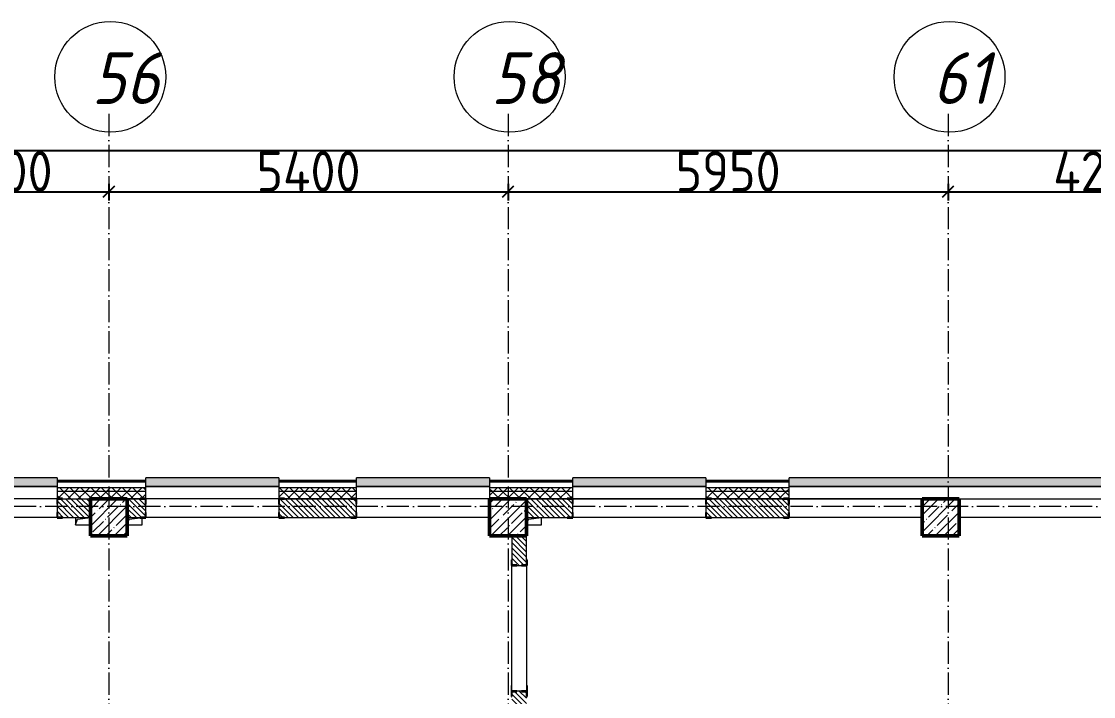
# Model space of a CAD drawing. Header units: millimetres. Extents: x -12989 to 629078, y -109036 to 555275.
# Drawn here: x 600078 to 614578, y -7510 to 1630 of the extents above; entities that cross this region are included whole.
import ezdxf

# ---------------------------------------------------------------- set-up
doc = ezdxf.new("R2010")
doc.units = ezdxf.units.MM
doc.linetypes.add('50_200_ШТРИХ_1Т_ш5_п1_п1_', pattern=[700, 500, -100, 0, -100])
for name, color, linetype, lineweight in [('A-____-____-DIMS', 7, 'Continuous', 9), ('A-GENM-____-MCUT', 7, 'Continuous', 25), ('A-GENM-____-OTLN', 7, 'Continuous', 9), ('A-GENM-____-OTLN-1', 7, 'Continuous', 25), ('A-GLAZ-____-OTLN', 7, 'Continuous', 9), ('A-WALL-____-MCUT', 7, 'Continuous', 13), ('A-WALL-____-MCUT-1', 7, 'Continuous', 9), ('A-WALL-____-OTLN', 7, 'Continuous', 9), ('A-WALL-____-PATT-1', 7, 'Continuous', 9), ('A-WALL-FNSH-MCUT-1', 7, 'Continuous', 9), ('I-WALL-____-OTLN', 7, 'Continuous', 9), ('S-COLS-____-MCUT', 7, 'Continuous', 50), ('S-COLS-____-OTLN', 7, 'Continuous', 9), ('S-GRID-____-IDEN', 7, 'Continuous', 9), ('S-GRID-____-OTLN-1', 7, '50_200_ШТРИХ_1Т_ш5_п1_п1_', 9)]:
    doc.layers.add(name, color=color, linetype=linetype, lineweight=lineweight)
doc.layers.add('A-GLAZ-____-OTLN-1', color=7, linetype='Continuous', lineweight=9, true_color=0xc0c0c0)
doc.styles.add('ISOCPEUR_I_9', font='isocpeui.ttf', dxfattribs={"width": 0.9, "height": 250})
doc.styles.add('СПДС', font='isocpeur.ttf', dxfattribs={"width": 0.9})
doc.dimstyles.new('ISO-2_5_0_9К_БОЛЬШОЙ_ОСИ', dxfattribs={"dimscale": 304.8, "dimtxt": 248.995294, "dimasz": 0.492126, "dimexe": 0.393701, "dimexo": 0, "dimgap": 0, "dimtad": 1, "dimdec": 0, "dimzin": 0, "dimdsep": 46, "dimtxsty": 'ISOCPEUR_I_9', "dimblk1": 'OBLIQUE', "dimblk2": 'OBLIQUE', "dimsah": 1, "dimcen": 0.09, "dimdle": 0.393701, "dimazin": 0, "dimtfac": 1, "dimtdec": 4, "dimtix": 1, "dimtmove": 0, "dimatfit": 3, "dimfxl": 1, "dimtvp": 1, "dimtolj": 1, "dimtzin": 0, "dimarcsym": 2})
doc.dimstyles.new('ISO-2_5_0_9К_БОЛЬШОЙ_ОСИ_2', dxfattribs={"dimscale": 304.8, "dimtxt": 248.995294, "dimasz": 0.492126, "dimexe": 0.393701, "dimexo": 0, "dimgap": 0, "dimtad": 1, "dimdec": 0, "dimzin": 0, "dimdsep": 46, "dimtxsty": 'ISOCPEUR_I_9', "dimblk1": 'OBLIQUE', "dimblk2": 'OBLIQUE', "dimsah": 1, "dimcen": 0.09, "dimdle": 0.393701, "dimazin": 0, "dimtfac": 1, "dimtdec": 4, "dimtix": 1, "dimtmove": 2, "dimatfit": 3, "dimfxl": 1, "dimtvp": 1, "dimtolj": 1, "dimtzin": 0, "dimarcsym": 2})
pattern_1 = [(45, (523510.01, -90515.61), (-70.71068, 70.71068), []), (135, (523510.01, -90515.61), (-70.71068, -70.71068), [])]
pattern_2 = [(135, (523510.01, -90515.614), (-35.35534, -35.35534), [])]

# ---------------------------------------------------------------- blocks, each defined once
blk = doc.blocks.new('BSC_Колонна _Прямоугольная - 500х500-V40-АР1_План отверстий 3 этажа в осях 1-64_Ю-ЯЯ')
at = {"layer": 'S-COLS-____-OTLN'}
h = blk.add_hatch(dxfattribs=at)
h.set_pattern_fill('FP_48', color=256, style=0, pattern_type=2)
h.set_pattern_definition([(45, (-89000, -85431.04), (-114.04925, 114.04925), []), (45, (-88885.95, -85431.04), (-114.04925, 114.04925), [201.613, -40.323, 3.353, -36.97])])
h.paths.add_polyline_path([(-250, -250), (250, -250), (250, 250), (-250, 250)], flags=0)
at = {"layer": 'S-COLS-____-MCUT'}
for p, q in [((250, 250), (-250, 250)), ((-250, 250), (-250, -250)), ((250, -250), (250, 250)), ((-250, -250), (250, -250))]:
    blk.add_line(p, q, dxfattribs=at)
blk = doc.blocks.new('BSC_Колонна _Прямоугольная - 500х500-V41-АР1_План отверстий 3 этажа в осях 1-64_Ю-ЯЯ')
at = {"layer": 'S-COLS-____-OTLN'}
h = blk.add_hatch(dxfattribs=at)
h.set_pattern_fill('FP_49', color=256, style=0, pattern_type=2)
h.set_pattern_definition([(45, (-83150, -85431.04), (-114.04925, 114.04925), []), (45, (-83035.95, -85431.04), (-114.04925, 114.04925), [201.613, -40.323, 3.353, -36.97])])
h.paths.add_polyline_path([(-250, -250), (250, -250), (250, 250), (-250, 250)], flags=0)
at = {"layer": 'S-COLS-____-MCUT'}
for p, q in [((250, 250), (-250, 250)), ((-250, 250), (-250, -250)), ((250, -250), (250, 250)), ((-250, -250), (250, -250))]:
    blk.add_line(p, q, dxfattribs=at)
blk = doc.blocks.new('BSC_Колонна _Прямоугольная - 500х500-V43-АР1_План отверстий 3 этажа в осях 1-64_Ю-ЯЯ')
at = {"layer": 'S-COLS-____-OTLN'}
h = blk.add_hatch(dxfattribs=at)
h.set_pattern_fill('FP_51', color=256, style=0, pattern_type=2)
h.set_pattern_definition([(45, (-77750, -85431.04), (-114.04925, 114.04925), []), (45, (-77635.95, -85431.04), (-114.04925, 114.04925), [201.613, -40.323, 3.353, -36.97])])
h.paths.add_polyline_path([(-250, -250), (250, -250), (250, 250), (-250, 250)], flags=0)
at = {"layer": 'S-COLS-____-MCUT'}
for p, q in [((250, 250), (-250, 250)), ((-250, 250), (-250, -250)), ((250, -250), (250, 250)), ((-250, -250), (250, -250))]:
    blk.add_line(p, q, dxfattribs=at)
blk = doc.blocks.new('Фахверк_СКБ_Уголок - 250_2700-27497298-АР1_План отверстий 3 этажа в осях 1-64_Ю-ЯЯ')
at = {"layer": 'A-GENM-____-MCUT'}
for p, q in [((200, 181), (125, 181)), ((125, 181), (125, 106)), ((131, 106), (131, 175)), ((131, 175), (200, 175)), ((200, 175), (200, 181)), ((125, 106), (131, 106)), ((131, -6), (125, -6)), ((125, -6), (125, -81)), ((125, -81), (200, -81)), ((131, -75), (131, -6)), ((200, -75), (131, -75)), ((200, -81), (200, -75))]:
    blk.add_line(p, q, dxfattribs=at)
blk = doc.blocks.new('154_Стойка_СКБ_Уголок - СМ-2480_200-28346303-АР1_План отверстий 3 этажа в осях 1-64_Ю-ЯЯ')
at = {"layer": 'A-GENM-____-MCUT'}
for p, q in [((125, 156), (125, 81)), ((200, 156), (125, 156)), ((131, 81), (131, 150)), ((131, 150), (200, 150)), ((200, 150), (200, 156)), ((125, 81), (131, 81)), ((131, 19), (125, 19)), ((125, 19), (125, -56)), ((131, -50), (131, 19)), ((125, -56), (200, -56)), ((200, -50), (131, -50)), ((200, -56), (200, -50))]:
    blk.add_line(p, q, dxfattribs=at)
blk = doc.blocks.new('Стойка_Влож_Полоса боковая - Полоса-V164-АР1_План отверстий 3 этажа в осях 1-64_Ю-ЯЯ')
at = {"layer": 'A-GENM-____-OTLN'}
for p, q in [((-5, 60), (0, 60)), ((-5, -60), (-5, 60)), ((0, 31), (0, -31)), ((0, -60), (-5, -60))]:
    blk.add_line(p, q, dxfattribs=at)
blk = doc.blocks.new('Стойка_Влож_Уголок_Опорный - Уголок-28213941-АР1_План отверстий 3 этажа в осях 1-64_Ю-ЯЯ')
at = {"layer": 'A-GENM-____-OTLN'}
for p, q in [((-212, -6), (-212, 0)), ((0, 0), (0, -6)), ((-212, -75), (-212, -6)), ((-212, -6), (-206, -6)), ((-212, -75), (-206, -75)), ((-6, -6), (0, -6)), ((-6, -75), (0, -75)), ((0, -6), (0, -75))]:
    blk.add_line(p, q, dxfattribs=at)
blk = doc.blocks.new('Фахверк_СКБ_Уголок - 200_3960-28268576-АР1_План отверстий 3 этажа в осях 1-64_Ю-ЯЯ')
at = {"layer": 'A-GENM-____-MCUT'}
for p, q in [((200, 156), (125, 156)), ((125, 156), (125, 81)), ((131, 81), (131, 150)), ((131, 150), (200, 150)), ((200, 150), (200, 156)), ((125, 81), (131, 81)), ((131, 19), (125, 19)), ((125, 19), (125, -56)), ((131, -50), (131, 19)), ((125, -56), (200, -56)), ((200, -50), (131, -50)), ((200, -56), (200, -50))]:
    blk.add_line(p, q, dxfattribs=at)
blk = doc.blocks.new('AR_Отверстие прямоугольное _в плите_ - AR_Отверстие прямоугольное _в плите_-30510712-АР1_План отверстий 3 этажа в осях 1-64_Ю-ЯЯ')
at = {"layer": 'A-GENM-____-OTLN'}
for p, q in [((-100, 50), (-100, -50)), ((-100, -50), (-75, 25)), ((-75, 25), (100, 50)), ((-100, -50), (100, -50))]:
    blk.add_line(p, q, dxfattribs=at)
blk = doc.blocks.new('AR_Отверстие прямоугольное _в плите_ - AR_Отверстие прямоугольное _в плите_-V175-АР1_План отверстий 3 этажа в осях 1-64_Ю-ЯЯ')
at = {"layer": 'A-GENM-____-OTLN'}
for p, q in [((-100, -50), (-75, 25)), ((-75, 25), (100, 50)), ((100, -50), (100, 50)), ((-100, -50), (100, -50))]:
    blk.add_line(p, q, dxfattribs=at)
blk = doc.blocks.new('AR_Отверстие прямоугольное _в плите_ - AR_Отверстие прямоугольное _в плите_-V181-АР1_План отверстий 3 этажа в осях 1-64_Ю-ЯЯ')
at = {"layer": 'A-GENM-____-OTLN'}
for p, q in [((-100, -50), (-75, 25)), ((-75, 25), (75, 46)), ((100, -50), (100, 44)), ((-100, -50), (100, -50))]:
    blk.add_line(p, q, dxfattribs=at)
blk = doc.blocks.new('Отлив_СКБ - Отлив витража_120_НВФ-31885689-АР1_План отверстий 3 этажа в осях 1-64_Ю-ЯЯ')
at = {"layer": 'A-GLAZ-____-OTLN-1'}
for points in [[(1800, 2), (1800, 120), (0, 120), (0, 2), (737, 2)], [(1800, 0), (1800, 2), (0, 2), (0, 0), (737, 0)]]:
    blk.add_hatch(color=256, dxfattribs=at).paths.add_polyline_path(points, flags=0)
at = {"layer": 'A-GLAZ-____-OTLN'}
for p, q in [((0, 83), (0, 120)), ((1800, 120), (0, 120)), ((0, 2), (1800, 2)), ((1800, 120), (1800, 83)), ((1800, 0), (0, 0))]:
    blk.add_line(p, q, dxfattribs=at)
blk = doc.blocks.new('Отлив_СКБ - Отлив витража_120_НВФ-31886035-АР1_План отверстий 3 этажа в осях 1-64_Ю-ЯЯ')
at = {"layer": 'A-GLAZ-____-OTLN-1'}
for points in [[(4800, 2), (4800, 120), (0, 120), (0, 2), (1409, 2)], [(4800, 0), (4800, 2), (0, 2), (0, 0), (1409, 0)]]:
    blk.add_hatch(color=256, dxfattribs=at).paths.add_polyline_path(points, flags=0)
at = {"layer": 'A-GLAZ-____-OTLN'}
for p, q in [((0, 83), (0, 120)), ((4800, 120), (0, 120)), ((0, 2), (4800, 2)), ((4800, 120), (4800, 83)), ((4800, 0), (0, 0))]:
    blk.add_line(p, q, dxfattribs=at)
blk = doc.blocks.new('Ось сетки - Круг_Ø6_00__ISO-2_5_0_9K_-25732049-АР1_План отверстий 3 этажа в осях 1-64_Ю-ЯЯ')
at = {"layer": 'S-GRID-____-IDEN'}
blk.add_circle((0, 0), 3, dxfattribs=at)
blk = doc.blocks.new('_Oblique')
at = {"color": 0, "linetype": 'ByBlock', "lineweight": -2}
blk.add_line((-0.5, -0.5), (0.5, 0.5), dxfattribs=at)
blk = doc.blocks.new('*D2867')
at = {"layer": 'A-____-____-DIMS', "color": 0, "lineweight": -2, "transparency": 16777216}
for p, q in [((358621, 3083), (358621, 2857)), ((361521, 3083), (361521, 2857)), ((358501, 2977), (361641, 2977))]:
    blk.add_line(p, q, dxfattribs=at)
at = {"layer": 'Defpoints', "color": 0, "transparency": 16777216}
for p in [(358621, 3083), (361521, 3083), (361521, 2977)]:
    blk.add_point(p, dxfattribs=at)
at = {"layer": 'A-____-____-DIMS', "color": 0, "lineweight": -2, "transparency": 16777216, "xscale": 150, "yscale": 150, "zscale": 150, "rotation": 180}
blk.add_blockref('_Oblique', (358621, 2977), dxfattribs=at)
at = {"layer": 'A-____-____-DIMS', "color": 0, "lineweight": -2, "transparency": 16777216, "xscale": 150, "yscale": 150, "zscale": 150}
blk.add_blockref('_Oblique', (361521, 2977), dxfattribs=at)
at = {"layer": 'A-____-____-DIMS', "color": 0, "transparency": 16777216, "insert": (360071, 3251), "char_height": 548.6, "attachment_point": 5, "style": 'СПДС'}
blk.add_mtext('\\A1;2900', dxfattribs=at)
blk = doc.blocks.new('*D2868')
at = {"layer": 'A-____-____-DIMS', "color": 0, "lineweight": -2, "transparency": 16777216}
for p, q in [((361521, 3083), (361521, 2857)), ((366921, 3083), (366921, 2857)), ((361401, 2977), (367041, 2977))]:
    blk.add_line(p, q, dxfattribs=at)
at = {"layer": 'Defpoints', "color": 0, "transparency": 16777216}
for p in [(361521, 3083), (366921, 3083), (366921, 2977)]:
    blk.add_point(p, dxfattribs=at)
at = {"layer": 'A-____-____-DIMS', "color": 0, "lineweight": -2, "transparency": 16777216, "xscale": 150, "yscale": 150, "zscale": 150, "rotation": 180}
blk.add_blockref('_Oblique', (361521, 2977), dxfattribs=at)
at = {"layer": 'A-____-____-DIMS', "color": 0, "lineweight": -2, "transparency": 16777216, "xscale": 150, "yscale": 150, "zscale": 150}
blk.add_blockref('_Oblique', (366921, 2977), dxfattribs=at)
at = {"layer": 'A-____-____-DIMS', "color": 0, "transparency": 16777216, "insert": (364221, 3251), "char_height": 548.6, "attachment_point": 5, "style": 'СПДС'}
blk.add_mtext('\\A1;5400', dxfattribs=at)
blk = doc.blocks.new('*D2869')
at = {"layer": 'A-____-____-DIMS', "color": 0, "lineweight": -2, "transparency": 16777216}
for p, q in [((366921, 3083), (366921, 2857)), ((372871, 3083), (372871, 2857)), ((366801, 2977), (372991, 2977))]:
    blk.add_line(p, q, dxfattribs=at)
at = {"layer": 'Defpoints', "color": 0, "transparency": 16777216}
for p in [(366921, 3083), (372871, 3083), (372871, 2977)]:
    blk.add_point(p, dxfattribs=at)
at = {"layer": 'A-____-____-DIMS', "color": 0, "lineweight": -2, "transparency": 16777216, "xscale": 150, "yscale": 150, "zscale": 150, "rotation": 180}
blk.add_blockref('_Oblique', (366921, 2977), dxfattribs=at)
at = {"layer": 'A-____-____-DIMS', "color": 0, "lineweight": -2, "transparency": 16777216, "xscale": 150, "yscale": 150, "zscale": 150}
blk.add_blockref('_Oblique', (372871, 2977), dxfattribs=at)
at = {"layer": 'A-____-____-DIMS', "color": 0, "transparency": 16777216, "insert": (369896, 3251), "char_height": 548.6, "attachment_point": 5, "style": 'СПДС'}
blk.add_mtext('\\A1;5950', dxfattribs=at)
blk = doc.blocks.new('*D2870')
at = {"layer": 'A-____-____-DIMS', "color": 0, "lineweight": -2, "transparency": 16777216}
for p, q in [((372871, 3083), (372871, 2857)), ((377121, 3083), (377121, 2857)), ((372751, 2977), (377241, 2977))]:
    blk.add_line(p, q, dxfattribs=at)
at = {"layer": 'Defpoints', "color": 0, "transparency": 16777216}
for p in [(372871, 3083), (377121, 3083), (377121, 2977)]:
    blk.add_point(p, dxfattribs=at)
at = {"layer": 'A-____-____-DIMS', "color": 0, "lineweight": -2, "transparency": 16777216, "xscale": 150, "yscale": 150, "zscale": 150, "rotation": 180}
blk.add_blockref('_Oblique', (372871, 2977), dxfattribs=at)
at = {"layer": 'A-____-____-DIMS', "color": 0, "lineweight": -2, "transparency": 16777216, "xscale": 150, "yscale": 150, "zscale": 150}
blk.add_blockref('_Oblique', (377121, 2977), dxfattribs=at)
at = {"layer": 'A-____-____-DIMS', "color": 0, "transparency": 16777216, "insert": (374996, 3251), "char_height": 548.6, "attachment_point": 5, "style": 'СПДС'}
blk.add_mtext('\\A1;4250', dxfattribs=at)
blk = doc.blocks.new('*D2873')
at = {"layer": 'A-____-____-DIMS', "color": 0, "lineweight": -2, "transparency": 16777216}
for p, q in [((281421, 3635), (281421, 3409)), ((384921, 3635), (384921, 3409)), ((281301, 3529), (332155, 3529)), ((385041, 3529), (334032, 3529))]:
    blk.add_line(p, q, dxfattribs=at)
at = {"layer": 'Defpoints', "color": 0, "transparency": 16777216}
for p in [(281421, 3635), (384921, 3635), (384921, 3529)]:
    blk.add_point(p, dxfattribs=at)
at = {"layer": 'A-____-____-DIMS', "color": 0, "lineweight": -2, "transparency": 16777216, "xscale": 150, "yscale": 150, "zscale": 150, "rotation": 180}
blk.add_blockref('_Oblique', (281421, 3529), dxfattribs=at)
at = {"layer": 'A-____-____-DIMS', "color": 0, "lineweight": -2, "transparency": 16777216, "xscale": 150, "yscale": 150, "zscale": 150}
blk.add_blockref('_Oblique', (384921, 3529), dxfattribs=at)
at = {"layer": 'A-____-____-DIMS', "color": 0, "transparency": 16777216, "insert": (332155, 4055), "char_height": 548.6, "attachment_point": 1, "line_spacing_factor": 1.149209, "style": 'СПДС'}
blk.add_mtext('\\A1;103500', dxfattribs=at)
blk = doc.blocks.new('3эт')
at = {"layer": 'S-GRID-____-OTLN-1', "color": 251, "ltscale": 0.6, "true_color": 0x636466}
for p, q in [((361520.7, 4029.4), (361520.7, -46882.4)), ((366920.7, 4029.4), (366920.7, -46882.4)), ((372870.7, 4029.4), (372870.7, -46882.4)), ((387845.1, -1282.4), (279101.9, -1282.4))]:
    blk.add_line(p, q, dxfattribs=at)
at = {"layer": 'S-GRID-____-IDEN', "xscale": 250, "yscale": 250, "zscale": 99.99999999999993, "rotation": 180}
for p in [(361540.6, 4531.9), (366940.6, 4531.9), (372890.6, 4531.9)]:
    blk.add_blockref('Ось сетки - Круг_Ø6_00__ISO-2_5_0_9K_-25732049-АР1_План отверстий 3 этажа в осях 1-64_Ю-ЯЯ', p, dxfattribs=at)
at = {"layer": 'S-GRID-____-IDEN', "char_height": 700, "attachment_point": 1, "style": 'ISOCPEUR_I_9'}
for s, insert, width in [('56', (361289.1, 4864.3), 404.05), ('58', (366689.1, 4864.3), 404.05), ('61', (372663, 4864.3), 346.329)]:
    blk.add_mtext(s, dxfattribs=dict(at, insert=insert, width=width))
at = {"layer": 'A-____-____-DIMS'}
dim = blk.add_linear_dim(base=(384920.7, 3529.2), p1=(281420.7, 3635.3), p2=(384920.7, 3635.3), dimstyle='ISO-2_5_0_9К_БОЛЬШОЙ_ОСИ_2', override={"dimtxt": 1.8, "dimpost": '<>', "dimtxsty": 'СПДС', "dimfxl": 103500}, dxfattribs=at)
dim.commit()
dim.dimension.update_dxf_attribs({"geometry": '*D2873', "text_midpoint": (333093.6, 3689.2), "dimtype": 160})
for base, p1, p2, override, picture, middle in [((361520.7, 2977), (358620.7, 3083.1), (361520.7, 3083.1), {"dimtxt": 1.8, "dimpost": '<>', "dimtxsty": 'СПДС', "dimfxl": 2900}, '*D2867', (360070.7, 3251.3)), ((366920.7, 2977), (361520.7, 3083.1), (366920.7, 3083.1), {"dimtxt": 1.8, "dimpost": '<>', "dimtxsty": 'СПДС', "dimfxl": 5400}, '*D2868', (364220.7, 3251.3)), ((372870.7, 2977), (366920.7, 3083.1), (372870.7, 3083.1), {"dimtxt": 1.8, "dimpost": '<>', "dimtxsty": 'СПДС', "dimfxl": 5950}, '*D2869', (369895.7, 3251.3)), ((377120.7, 2977), (372870.7, 3083.1), (377120.7, 3083.1), {"dimtxt": 1.8, "dimpost": '<>', "dimtxsty": 'СПДС', "dimfxl": 4250}, '*D2870', (374995.7, 3251.3))]:
    dim = blk.add_linear_dim(base=base, p1=p1, p2=p2, dimstyle='ISO-2_5_0_9К_БОЛЬШОЙ_ОСИ', override=override, dxfattribs=at)
    dim.commit()
    dim.dimension.update_dxf_attribs({"geometry": picture, "text_midpoint": middle})

msp = doc.modelspace()

# ---------------------------------------------------------------- hatches: boundary and pattern name
at = {"layer": 'A-WALL-____-PATT-1'}
h = msp.add_hatch(dxfattribs=at)
h.set_pattern_fill('FP_6', color=256, style=0, pattern_type=2)
h.set_pattern_definition([(45, (523510.01, -90515.61), (-85.53659, 85.53659), []), (45, (523567.03, -90515.61), (-85.53659, 85.53659), [])])
h.paths.add_polyline_path([(609335.0077, -4604.5723), (610460.0077, -4604.5723), (610460.0077, -4584.5723), (609335.0077, -4584.5723)], flags=0)
h.paths.add_polyline_path([(603915.6068, -4604.5723), (604610.0077, -4604.5723), (604610.0077, -4584.5723), (603560.0077, -4584.5723), (603560.0077, -4604.5723)], flags=0)
h.paths.add_polyline_path([(606566.8032, -4604.5723), (607535.0077, -4604.5723), (607535.0077, -4584.5723), (606410.0077, -4584.5723), (606410.0077, -4604.5723)], flags=0)
h.paths.add_polyline_path([(600560.0077, -4604.5723), (601760.0077, -4604.5723), (601760.0077, -4584.5723), (600560.0077, -4584.5723)], flags=0)
h.paths.add_polyline_path([(598245.0077, -4604.5723), (598760.0077, -4604.5723), (598760.0077, -4584.5723), (598245.0077, -4584.5723)], flags=0)
h = msp.add_hatch(dxfattribs=at)
h.set_pattern_fill('FP_4', color=256, style=0, pattern_type=2)
h.set_pattern_definition(pattern_1)
h.paths.add_polyline_path([(624990.0077, -4734.5723), (624990.0077, -4684.5723), (618010.0077, -4684.5723), (618010.0077, -4734.5723), (622473.9818, -4734.5723)], flags=0)
h.paths.add_polyline_path([(617010.0077, -4734.5723), (617010.0077, -4684.5723), (615260.0077, -4684.5723), (615260.0077, -4734.5723), (615404.1247, -4734.5723)], flags=0)
h.paths.add_polyline_path([(609335.0077, -4734.5723), (610460.0077, -4734.5723), (610460.0077, -4684.5723), (609335.0077, -4684.5723)], flags=0)
h.paths.add_polyline_path([(607535.0077, -4734.5723), (607535.0077, -4684.5723), (606410.0077, -4684.5723), (606410.0077, -4734.5723), (607450.5354, -4734.5723)], flags=0)
h.paths.add_polyline_path([(603915.6068, -4734.5723), (604610.0077, -4734.5723), (604610.0077, -4684.5723), (603560.0077, -4684.5723), (603560.0077, -4734.5723)], flags=0)
h.paths.add_polyline_path([(600560.0077, -4734.5723), (601760.0077, -4734.5723), (601760.0077, -4684.5723), (600560.0077, -4684.5723)], flags=0)
h.paths.add_polyline_path([(598760.0077, -4734.5723), (598760.0077, -4684.5723), (595210.0077, -4684.5723), (595210.0077, -4734.5723), (597729.4818, -4734.5723)], flags=0)
h.paths.add_polyline_path([(593410.0077, -4734.5723), (593410.0077, -4684.5723), (592210.0077, -4684.5723), (592210.0077, -4734.5723)], flags=0)
h.paths.add_polyline_path([(587410.0077, -4734.5723), (587410.0077, -4684.5723), (586160.0077, -4684.5723), (586160.0077, -4734.5723), (587124.6961, -4734.5723)], flags=0)
h.paths.add_polyline_path([(589210.0077, -4734.5723), (590410.0077, -4734.5723), (590410.0077, -4684.5723), (589210.0077, -4684.5723)], flags=0)
h.paths.add_polyline_path([(581360.0077, -4734.5723), (581360.0077, -4684.5723), (580160.0077, -4684.5723), (580160.0077, -4734.5723)], flags=0)
h.paths.add_polyline_path([(584360.0077, -4734.5723), (584360.0077, -4684.5723), (583160.0077, -4684.5723), (583160.0077, -4734.5723), (583589.7675, -4734.5723)], flags=0)
h.paths.add_polyline_path([(578360.0077, -4734.5723), (578360.0077, -4684.5723), (577160.0077, -4684.5723), (577160.0077, -4734.5723)], flags=0)
h.paths.add_polyline_path([(575360.0077, -4734.5723), (575360.0077, -4684.5723), (573560.0077, -4684.5723), (573560.0077, -4734.5723)], flags=0)
h = msp.add_hatch(dxfattribs=at)
h.set_pattern_fill('FP_4', color=256, style=0, pattern_type=2)
h.set_pattern_definition(pattern_1)
h.paths.add_polyline_path([(624910.0077, -4834.5723), (624990.0077, -4834.5723), (624990.0077, -4734.5723), (618010.0077, -4734.5723), (618010.0077, -4834.5723), (624860.0077, -4834.5723)], flags=0)
h.paths.add_polyline_path([(617010.0077, -4834.5723), (617010.0077, -4734.5723), (615260.0077, -4734.5723), (615260.0077, -4828.5723), (615335.0077, -4828.5723), (615335.0077, -4834.5723), (616510.0077, -4834.5723)], flags=0)
h.paths.add_polyline_path([(607460.0077, -4834.5723), (607460.0077, -4828.5723), (607535.0077, -4828.5723), (607535.0077, -4734.5723), (606410.0077, -4734.5723), (606410.0077, -4834.5723), (607450.5354, -4834.5723)], flags=0)
h.paths.add_polyline_path([(610101.7318, -4834.5723), (610385.0077, -4834.5723), (610385.0077, -4828.5723), (610460.0077, -4828.5723), (610460.0077, -4734.5723), (609335.0077, -4734.5723), (609335.0077, -4828.5723), (609410.0077, -4828.5723), (609410.0077, -4834.5723)], flags=0)
h.paths.add_polyline_path([(604535.0077, -4834.5723), (604535.0077, -4828.5723), (604610.0077, -4828.5723), (604610.0077, -4734.5723), (603560.0077, -4734.5723), (603560.0077, -4828.5723), (603635.0077, -4828.5723), (603635.0077, -4834.5723), (603915.6068, -4834.5723)], flags=0)
h.paths.add_polyline_path([(601685.0077, -4834.5723), (601685.0077, -4828.5723), (601760.0077, -4828.5723), (601760.0077, -4734.5723), (600560.0077, -4734.5723), (600560.0077, -4828.5723), (600635.0077, -4828.5723), (600635.0077, -4834.5723), (601510.0077, -4834.5723)], flags=0)
h.paths.add_polyline_path([(598760.0077, -4834.5723), (598760.0077, -4734.5723), (595210.0077, -4734.5723), (595210.0077, -4828.5723), (595285.0077, -4828.5723), (595285.0077, -4834.5723), (598260.0077, -4834.5723)], flags=0)
h.paths.add_polyline_path([(592710.0077, -4834.5723), (593335.0077, -4834.5723), (593335.0077, -4828.5723), (593410.0077, -4828.5723), (593410.0077, -4734.5723), (592210.0077, -4734.5723), (592210.0077, -4834.5723)], flags=0)
h.paths.add_polyline_path([(586760.0077, -4834.5723), (587335.0077, -4834.5723), (587335.0077, -4828.5723), (587410.0077, -4828.5723), (587410.0077, -4734.5723), (586160.0077, -4734.5723), (586160.0077, -4828.5723), (586235.0077, -4828.5723), (586235.0077, -4834.5723), (586260.0077, -4834.5723)], flags=0)
h.paths.add_polyline_path([(589285.0077, -4834.5723), (590335.0077, -4834.5723), (590335.0077, -4828.5723), (590410.0077, -4828.5723), (590410.0077, -4734.5723), (589210.0077, -4734.5723), (589210.0077, -4828.5723), (589285.0077, -4828.5723)], flags=0)
h.paths.add_polyline_path([(583589.7675, -4834.5723), (584285.0077, -4834.5723), (584285.0077, -4828.5723), (584360.0077, -4828.5723), (584360.0077, -4734.5723), (583160.0077, -4734.5723), (583160.0077, -4828.5723), (583235.0077, -4828.5723), (583235.0077, -4834.5723)], flags=0)
h.paths.add_polyline_path([(581285.0077, -4834.5723), (581285.0077, -4828.5723), (581360.0077, -4828.5723), (581360.0077, -4734.5723), (580160.0077, -4734.5723), (580160.0077, -4828.5723), (580235.0077, -4828.5723), (580235.0077, -4834.5723), (580760.0077, -4834.5723)], flags=0)
h.paths.add_polyline_path([(577235.0077, -4834.5723), (578285.0077, -4834.5723), (578285.0077, -4828.5723), (578360.0077, -4828.5723), (578360.0077, -4734.5723), (577160.0077, -4734.5723), (577160.0077, -4828.5723), (577235.0077, -4828.5723)], flags=0)
h.paths.add_polyline_path([(575285.0077, -4834.5723), (575285.0077, -4828.5723), (575360.0077, -4828.5723), (575360.0077, -4734.5723), (573560.0077, -4734.5723), (573560.0077, -4834.5723), (574510.0077, -4834.5723)], flags=0)
h = msp.add_hatch(dxfattribs=at)
h.set_pattern_fill('FP_9', color=256, style=0, pattern_type=2)
h.set_pattern_definition(pattern_2)
h.paths.add_polyline_path([(600566.0077, -5084.5723), (601010.0077, -5084.5723), (601010.0077, -4834.5723), (600566.0077, -4834.5723), (600566.0077, -4903.5723), (600560.0077, -4903.5723), (600560.0077, -5015.5723), (600566.0077, -5015.5723)], flags=0)
h = msp.add_hatch(dxfattribs=at)
h.set_pattern_fill('FP_9', color=256, style=0, pattern_type=2)
h.set_pattern_definition(pattern_2)
h.paths.add_polyline_path([(604604.0077, -5084.5723), (604604.0077, -5015.5723), (604610.0077, -5015.5723), (604610.0077, -4903.5723), (604604.0077, -4903.5723), (604604.0077, -4834.5723), (603566.0077, -4834.5723), (603566.0077, -4903.5723), (603560.0077, -4903.5723), (603560.0077, -5015.5723), (603566.0077, -5015.5723), (603566.0077, -5084.5723), (604535.0077, -5084.5723)], flags=0)
h.paths.add_polyline_path([(601510.0077, -5084.5723), (601754.0077, -5084.5723), (601754.0077, -5015.5723), (601760.0077, -5015.5723), (601760.0077, -4903.5723), (601754.0077, -4903.5723), (601754.0077, -4834.5723), (601510.0077, -4834.5723), (601510.0077, -4903.5723)], flags=0)
h = msp.add_hatch(dxfattribs=at)
h.set_pattern_fill('FP_9', color=256, style=0, pattern_type=2)
h.set_pattern_definition(pattern_2)
h.paths.add_polyline_path([(610454.0077, -5084.5723), (610454.0077, -5015.5723), (610460.0077, -5015.5723), (610460.0077, -4903.5723), (610454.0077, -4903.5723), (610454.0077, -4834.5723), (609341.0077, -4834.5723), (609341.0077, -4903.5723), (609335.0077, -4903.5723), (609335.0077, -5015.5723), (609341.0077, -5015.5723), (609341.0077, -5084.5723), (610385.0077, -5084.5723)], flags=0)
h.paths.add_polyline_path([(607529.0077, -5084.5723), (607529.0077, -5015.5723), (607535.0077, -5015.5723), (607535.0077, -4903.5723), (607529.0077, -4903.5723), (607529.0077, -4834.5723), (606910.0077, -4834.5723), (606910.0077, -5084.5723), (607460.0077, -5084.5723)], flags=0)
h = msp.add_hatch(dxfattribs=at)
h.set_pattern_fill('FP_9', color=256, style=0, pattern_type=2)
h.set_pattern_definition(pattern_2)
h.paths.add_polyline_path([(606910.0077, -8334.5723), (606910.0077, -7440.5723), (606841.0077, -7440.5723), (606841.0077, -7434.5723), (606779.0077, -7434.5723), (606779.0077, -7440.5723), (606710.0077, -7440.5723), (606710.0077, -8334.5723)], flags=0)
h.paths.add_polyline_path([(606841.0077, -5734.5723), (606841.0077, -5728.5723), (606910.0077, -5728.5723), (606910.0077, -5334.5723), (606710.0077, -5334.5723), (606710.0077, -5728.5723), (606779.0077, -5728.5723), (606779.0077, -5734.5723)], flags=0)

# ---------------------------------------------------------------- linework, layer by layer
at = {"layer": 'A-WALL-____-MCUT'}
for p, q in [((601760.0077, -4604.5723), (600560.0077, -4604.5723)), ((600560.0077, -4604.5723), (600560.0077, -4828.5723)), ((601760.0077, -4828.5723), (601760.0077, -4604.5723)), ((604610.0077, -4604.5723), (603560.0077, -4604.5723)), ((603560.0077, -4604.5723), (603560.0077, -4828.5723)), ((604610.0077, -4828.5723), (604610.0077, -4604.5723)), ((607535.0077, -4604.5723), (606410.0077, -4604.5723)), ((606410.0077, -4604.5723), (606410.0077, -4834.5723)), ((607535.0077, -4828.5723), (607535.0077, -4604.5723)), ((610460.0077, -4604.5723), (609335.0077, -4604.5723)), ((609335.0077, -4604.5723), (609335.0077, -4828.5723)), ((610460.0077, -4828.5723), (610460.0077, -4604.5723)), ((600560.0077, -4903.5723), (600560.0077, -5015.5723)), ((601760.0077, -5015.5723), (601760.0077, -4903.5723)), ((603560.0077, -4903.5723), (603560.0077, -5015.5723)), ((604610.0077, -5015.5723), (604610.0077, -4903.5723)), ((607535.0077, -5015.5723), (607535.0077, -4903.5723)), ((609335.0077, -4903.5723), (609335.0077, -5015.5723)), ((610460.0077, -5015.5723), (610460.0077, -4903.5723)), ((600635.0077, -5084.5723), (601010.0077, -5084.5723)), ((601510.0077, -5084.5723), (601685.0077, -5084.5723)), ((603635.0077, -5084.5723), (604535.0077, -5084.5723)), ((606910.0077, -5084.5723), (607460.0077, -5084.5723)), ((609410.0077, -5084.5723), (610385.0077, -5084.5723)), ((606710.0077, -5334.5723), (606710.0077, -5659.5723)), ((606910.0077, -5659.5723), (606910.0077, -5334.5723)), ((606779.0077, -5734.5723), (606841.0077, -5734.5723))]:
    msp.add_line(p, q, dxfattribs=at)
at = {"layer": 'A-WALL-____-MCUT-1'}
for p, q in [((601760.0077, -4684.5723), (600560.0077, -4684.5723)), ((601760.0077, -4734.5723), (600560.0077, -4734.5723)), ((604610.0077, -4684.5723), (603560.0077, -4684.5723)), ((604610.0077, -4734.5723), (603560.0077, -4734.5723)), ((607535.0077, -4684.5723), (606410.0077, -4684.5723)), ((607535.0077, -4734.5723), (606410.0077, -4734.5723)), ((610460.0077, -4684.5723), (609335.0077, -4684.5723)), ((610460.0077, -4734.5723), (609335.0077, -4734.5723)), ((600635.0077, -4834.5723), (601010.0077, -4834.5723)), ((601510.0077, -4834.5723), (601685.0077, -4834.5723)), ((601685.0077, -4834.5723), (601510.0077, -4834.5723)), ((603635.0077, -4834.5723), (604535.0077, -4834.5723)), ((604535.0077, -4834.5723), (603635.0077, -4834.5723)), ((606910.0077, -4834.5723), (607460.0077, -4834.5723)), ((607460.0077, -4834.5723), (606910.0077, -4834.5723)), ((609410.0077, -4834.5723), (610385.0077, -4834.5723)), ((610385.0077, -4834.5723), (609410.0077, -4834.5723))]:
    msp.add_line(p, q, dxfattribs=at)
at = {"layer": 'A-WALL-____-OTLN'}
for p, q in [((600560.0077, -4834.5723), (598760.0077, -4834.5723)), ((603560.0077, -4834.5723), (601760.0077, -4834.5723)), ((606410.0077, -4834.5723), (604610.0077, -4834.5723)), ((609335.0077, -4834.5723), (607535.0077, -4834.5723)), ((607535.0077, -4834.5723), (609335.0077, -4834.5723)), ((612260.0077, -4834.5723), (610460.0077, -4834.5723)), ((610460.0077, -4834.5723), (612260.0077, -4834.5723)), ((612760.0077, -4834.5723), (615260.0077, -4834.5723)), ((600560.0077, -5084.5723), (598760.0077, -5084.5723)), ((603560.0077, -5084.5723), (601760.0077, -5084.5723)), ((606410.0077, -5084.5723), (604610.0077, -5084.5723)), ((609335.0077, -5084.5723), (607535.0077, -5084.5723)), ((612260.0077, -5084.5723), (610460.0077, -5084.5723)), ((615260.0077, -5084.5723), (612760.0077, -5084.5723))]:
    msp.add_line(p, q, dxfattribs=at)
at = {"layer": 'A-WALL-FNSH-MCUT-1'}
for p, q in [((601760.0077, -4584.5723), (600560.0077, -4584.5723)), ((600560.0077, -4584.5723), (600560.0077, -4604.5723)), ((600560.0077, -4604.5723), (601760.0077, -4604.5723)), ((601760.0077, -4604.5723), (601760.0077, -4584.5723)), ((604610.0077, -4584.5723), (603560.0077, -4584.5723)), ((603560.0077, -4584.5723), (603560.0077, -4604.5723)), ((603560.0077, -4604.5723), (604610.0077, -4604.5723)), ((604610.0077, -4604.5723), (604610.0077, -4584.5723)), ((607535.0077, -4584.5723), (606410.0077, -4584.5723)), ((606410.0077, -4584.5723), (606410.0077, -4604.5723)), ((606410.0077, -4604.5723), (607535.0077, -4604.5723)), ((607535.0077, -4604.5723), (607535.0077, -4584.5723)), ((610460.0077, -4584.5723), (609335.0077, -4584.5723)), ((609335.0077, -4584.5723), (609335.0077, -4604.5723)), ((609335.0077, -4604.5723), (610460.0077, -4604.5723)), ((610460.0077, -4604.5723), (610460.0077, -4584.5723))]:
    msp.add_line(p, q, dxfattribs=at)
at = {"layer": 'I-WALL-____-OTLN'}
for p, q in [((606710.0077, -7434.5723), (606710.0077, -5734.5723)), ((606910.0077, -5734.5723), (606910.0077, -7434.5723))]:
    msp.add_line(p, q, dxfattribs=at)

# ---------------------------------------------------------------- block references
msp.add_blockref('3эт', (239739.3002, -3652.1582))
at = {"layer": 'A-GENM-____-OTLN'}
for name, p in [('AR_Отверстие прямоугольное _в плите_ - AR_Отверстие прямоугольное _в плите_-30510712-АР1_План отверстий 3 этажа в осях 1-64_Ю-ЯЯ', (600910.0077, -5134.5723)), ('AR_Отверстие прямоугольное _в плите_ - AR_Отверстие прямоугольное _в плите_-V181-АР1_План отверстий 3 этажа в осях 1-64_Ю-ЯЯ', (601610.0077, -5134.5723)), ('AR_Отверстие прямоугольное _в плите_ - AR_Отверстие прямоугольное _в плите_-V175-АР1_План отверстий 3 этажа в осях 1-64_Ю-ЯЯ', (607010.0077, -5134.5723))]:
    msp.add_blockref(name, p, dxfattribs=at)
for name, p, rotation in [('Стойка_Влож_Уголок_Опорный - Уголок-28213941-АР1_План отверстий 3 этажа в осях 1-64_Ю-ЯЯ', (606704.0077, -7434.5723), 180), ('Стойка_Влож_Полоса боковая - Полоса-V164-АР1_План отверстий 3 этажа в осях 1-64_Ю-ЯЯ', (606810.0077, -7434.5723), 269.9999999999999)]:
    msp.add_blockref(name, p, dxfattribs=dict(at, rotation=rotation))
at = {"layer": 'A-GENM-____-OTLN-1'}
for p in [(600435.0077, -5009.5723), (603435.0077, -5009.5723), (609210.0077, -5009.5723)]:
    msp.add_blockref('Фахверк_СКБ_Уголок - 250_2700-27497298-АР1_План отверстий 3 этажа в осях 1-64_Ю-ЯЯ', p, dxfattribs=at)
for name, p, rotation in [('Фахверк_СКБ_Уголок - 250_2700-27497298-АР1_План отверстий 3 этажа в осях 1-64_Ю-ЯЯ', (601885.0077, -4909.5723), 180), ('Фахверк_СКБ_Уголок - 250_2700-27497298-АР1_План отверстий 3 этажа в осях 1-64_Ю-ЯЯ', (604735.0077, -4909.5723), 180), ('Фахверк_СКБ_Уголок - 250_2700-27497298-АР1_План отверстий 3 этажа в осях 1-64_Ю-ЯЯ', (607660.0077, -4909.5723), 180), ('Фахверк_СКБ_Уголок - 250_2700-27497298-АР1_План отверстий 3 этажа в осях 1-64_Ю-ЯЯ', (610585.0077, -4909.5723), 180), ('Фахверк_СКБ_Уголок - 200_3960-28268576-АР1_План отверстий 3 этажа в осях 1-64_Ю-ЯЯ', (606860.0077, -5859.5723), 89.9999999999999), ('154_Стойка_СКБ_Уголок - СМ-2480_200-28346303-АР1_План отверстий 3 этажа в осях 1-64_Ю-ЯЯ', (606760.0077, -7309.5723), 269.9999999999999)]:
    msp.add_blockref(name, p, dxfattribs=dict(at, rotation=rotation))
at = {"layer": 'A-GLAZ-____-OTLN'}
for name, p in [('Отлив_СКБ - Отлив витража_120_НВФ-31885689-АР1_План отверстий 3 этажа в осях 1-64_Ю-ЯЯ', (598760.0077, -4667.5723)), ('Отлив_СКБ - Отлив витража_120_НВФ-31885689-АР1_План отверстий 3 этажа в осях 1-64_Ю-ЯЯ', (601760.0077, -4667.5723)), ('Отлив_СКБ - Отлив витража_120_НВФ-31885689-АР1_План отверстий 3 этажа в осях 1-64_Ю-ЯЯ', (604610.0077, -4667.5723)), ('Отлив_СКБ - Отлив витража_120_НВФ-31885689-АР1_План отверстий 3 этажа в осях 1-64_Ю-ЯЯ', (607535.0077, -4667.5723)), ('Отлив_СКБ - Отлив витража_120_НВФ-31886035-АР1_План отверстий 3 этажа в осях 1-64_Ю-ЯЯ', (610460.0077, -4667.5723))]:
    msp.add_blockref(name, p, dxfattribs=at)
at = {"layer": 'S-COLS-____-OTLN'}
for name, p in [('BSC_Колонна _Прямоугольная - 500х500-V43-АР1_План отверстий 3 этажа в осях 1-64_Ю-ЯЯ', (601260.0077, -5084.5723)), ('BSC_Колонна _Прямоугольная - 500х500-V41-АР1_План отверстий 3 этажа в осях 1-64_Ю-ЯЯ', (606660.0077, -5084.5723)), ('BSC_Колонна _Прямоугольная - 500х500-V40-АР1_План отверстий 3 этажа в осях 1-64_Ю-ЯЯ', (612510.0077, -5084.5723))]:
    msp.add_blockref(name, p, dxfattribs=at)

doc.saveas('drawing.dxf')
